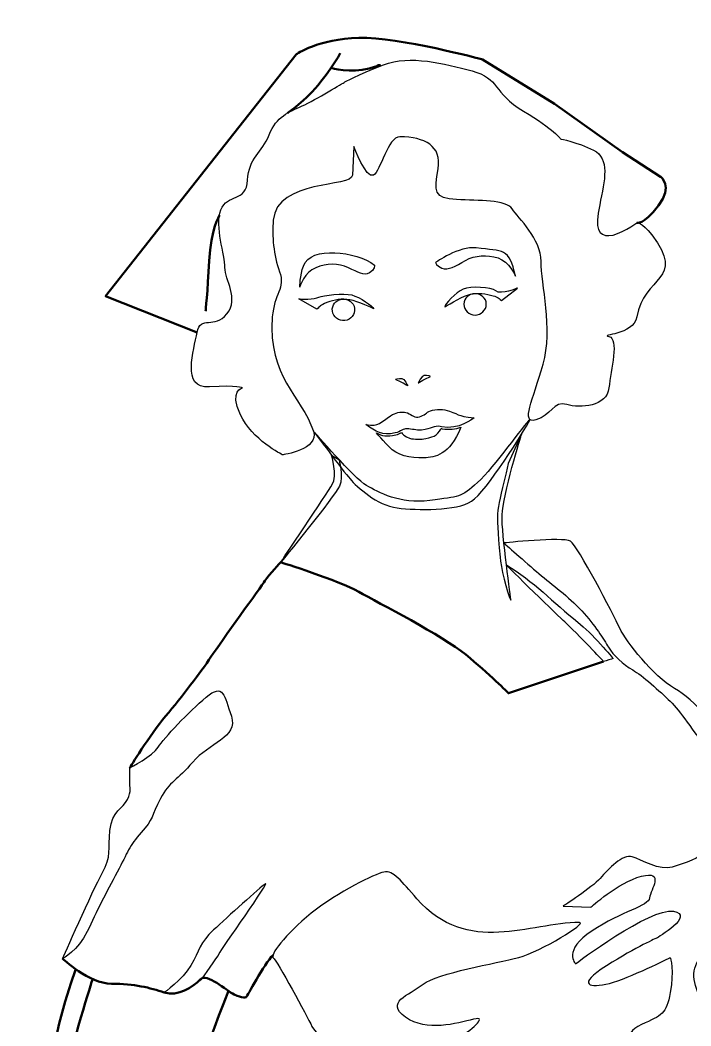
# Model space of a CAD drawing. Header units: millimetres. Extents: x -790 to 1043, y -481 to 328.
# Drawn here: x -190.1 to -150.7, y 33.4 to 92.4 of the extents above; entities that cross this region are included whole.
import ezdxf

# ---------------------------------------------------------------- set-up
doc = ezdxf.new("R2010")
doc.units = ezdxf.units.MM
doc.header["$MEASUREMENT"] = 0
doc.layers.add('Layer 1', color=7, linetype='Continuous')

msp = doc.modelspace()

# ---------------------------------------------------------------- linework, layer by layer
at = {"layer": 'Layer 1', "color": 250, "lineweight": 9}
msp.add_open_spline([(-286.3239, 184.9801), (-286.3239, 184.9801), (-286.3239, -161.0197), (-286.3239, -161.0197), (-286.3239, -161.0197), (-286.3239, -161.0197), (-44.3239, -161.0197), (-44.3239, -161.0197), (-44.3239, -161.0197), (-44.3239, -161.0197), (-44.3239, 184.9801), (-44.3239, 184.9801), (-44.3239, 184.9801), (-44.3239, 184.9801), (-286.3239, 184.9801), (-286.3239, 184.9801)], degree=3, knots=[0, 0, 0, 0, 0.2, 0.2, 0.2, 0.2, 0.4, 0.4, 0.4, 0.4, 0.6, 0.6, 0.6, 0.6, 1, 1, 1, 1], dxfattribs=at)
at = {"layer": 'Layer 1', "color": 240, "lineweight": 20}
msp.add_open_spline([(-137.7576, 127.9419), (-137.7576, 127.9419), (-142.0134, 112.209), (-142.0134, 112.209), (-142.0134, 112.209), (-144.2658, 112.7024), (-146.5743, 113.0602), (-148.9308, 113.2726), (-148.9308, 113.2726), (-179.2594, 116.0069), (-206.0622, 93.6373), (-208.7964, 63.3087), (-208.7964, 63.3087), (-211.1098, 37.6492), (-195.4537, 14.5133), (-172.2112, 6.3422)], degree=3, knots=[0, 0, 0, 0, 0.2, 0.2, 0.2, 0.2, 0.4, 0.4, 0.4, 0.4, 0.6, 0.6, 0.6, 0.6, 1, 1, 1, 1], dxfattribs=at)
at = {"layer": 'Layer 1', "color": 240, "lineweight": 50}
for points, knots in [([(-179.7089, 74.0858), (-179.7089, 74.0858), (-185.0806, 76.2088), (-185.0806, 76.2088), (-185.0806, 76.2088), (-185.0806, 76.2088), (-173.907, 90.4022), (-173.907, 90.4022), (-173.907, 90.4022), (-173.907, 90.4022), (-172.5782, 91.3082), (-170.2227, 91.3686), (-170.2227, 91.3686), (-167.8672, 91.429), (-162.975, 90.1002), (-162.975, 90.1002), (-162.975, 90.1002), (-162.975, 90.1002), (-158.7471, 87.5032), (-158.7471, 87.5032), (-158.7471, 87.5032), (-158.7471, 87.5032), (-154.7609, 84.6645), (-154.7609, 84.6645), (-154.7609, 84.6645), (-154.7609, 84.6645), (-152.5262, 83.215), (-152.5262, 83.215), (-152.5262, 83.215), (-152.5262, 83.215), (-151.7372, 82.6933), (-152.647, 81.5238), (-152.647, 81.5238), (-153.5568, 80.3543), (-153.9191, 80.5181), (-153.9191, 80.5181)], [0, 0, 0, 0, 0.1, 0.1, 0.1, 0.1, 0.2, 0.2, 0.2, 0.2, 0.3, 0.3, 0.3, 0.3, 0.4, 0.4, 0.4, 0.4, 0.5, 0.5, 0.5, 0.5, 0.6, 0.6, 0.6, 0.6, 0.7, 0.7, 0.7, 0.7, 0.8, 0.8, 0.8, 0.8, 1, 1, 1, 1]), ([(-174.4084, 86.9569), (-174.4084, 86.9569), (-173.3405, 87.6692), (-172.4496, 88.8017), (-172.4496, 88.8017), (-171.5587, 89.9342), (-171.3171, 90.4626), (-171.3171, 90.4626)], [0, 0, 0, 0, 0.3333333, 0.3333333, 0.3333333, 0.3333333, 1, 1, 1, 1]), ([(-171.8479, 89.6085), (-171.8479, 89.6085), (-170.6967, 89.2774), (-169.6259, 89.5718), (-169.6259, 89.5718), (-168.5552, 89.8661), (-169.1277, 89.753), (-169.1277, 89.753)], [0, 0, 0, 0, 0.3333333, 0.3333333, 0.3333333, 0.3333333, 1, 1, 1, 1]), ([(-178.4023, 80.9556), (-178.4023, 80.9556), (-178.9121, 80.1347), (-179.0027, 78.2925), (-179.0027, 78.2925), (-179.0934, 76.4503), (-179.2142, 75.333), (-179.2142, 75.333)], [0, 0, 0, 0, 0.3333333, 0.3333333, 0.3333333, 0.3333333, 1, 1, 1, 1]), ([(-183.6481, 48.5446), (-183.6481, 48.5446), (-182.5232, 50.4247), (-181.5568, 51.5723), (-181.5568, 51.5723), (-180.5904, 52.7198), (-179.5033, 54.1392), (-178.8993, 55.0452), (-178.8993, 55.0452), (-178.2953, 55.9511), (-175.97, 59.1522), (-175.7284, 59.5146), (-175.7284, 59.5146), (-175.4868, 59.877), (-174.8053, 60.5958), (-174.8053, 60.5958)], [0, 0, 0, 0, 0.2, 0.2, 0.2, 0.2, 0.4, 0.4, 0.4, 0.4, 0.6, 0.6, 0.6, 0.6, 1, 1, 1, 1]), ([(-174.8053, 60.5958), (-174.8053, 60.5958), (-171.4095, 59.5296), (-170.2317, 58.8652), (-170.2317, 58.8652), (-169.054, 58.2009), (-165.3093, 56.2984), (-163.9503, 55.181), (-163.9503, 55.181), (-162.5914, 54.0636), (-161.4438, 52.916), (-161.4438, 52.916), (-161.4438, 52.916), (-161.4438, 52.916), (-155.8708, 54.7826), (-155.8708, 54.7826)], [0, 0, 0, 0, 0.2, 0.2, 0.2, 0.2, 0.4, 0.4, 0.4, 0.4, 0.6, 0.6, 0.6, 0.6, 1, 1, 1, 1]), ([(-187.6042, 37.3409), (-187.6042, 37.3409), (-186.0564, 35.869), (-184.7276, 35.869), (-184.7276, 35.869), (-183.3988, 35.869), (-182.4627, 35.6274), (-181.6473, 35.3556), (-181.6473, 35.3556), (-180.832, 35.0838), (-179.9562, 35.6878), (-179.5334, 36.1106), (-179.5334, 36.1106), (-179.1106, 36.5334), (-178.0235, 35.4764), (-177.5403, 35.2348), (-177.5403, 35.2348), (-177.0571, 34.9932), (-176.8155, 35.0838), (-176.8155, 35.0838), (-176.8155, 35.0838), (-176.8155, 35.0838), (-175.7712, 37.0354), (-175.2579, 37.5488)], [0, 0, 0, 0, 0.1428571, 0.1428571, 0.1428571, 0.1428571, 0.2857143, 0.2857143, 0.2857143, 0.2857143, 0.4285714, 0.4285714, 0.4285714, 0.4285714, 0.5714286, 0.5714286, 0.5714286, 0.5714286, 0.7142857, 0.7142857, 0.7142857, 0.7142857, 1, 1, 1, 1]), ([(-186.8245, 36.7147), (-186.8245, 36.7147), (-188.0414, 33.415), (-188.1622, 31.4218), (-188.1622, 31.4218), (-188.283, 29.4286), (-189.5514, 25.7444), (-189.3702, 23.2681), (-189.3702, 23.2681), (-189.1889, 20.7918), (-189.7326, 19.5839), (-188.8266, 19.2819), (-188.8266, 19.2819), (-187.9207, 18.9798), (-185.9879, 18.7382), (-185.9879, 18.7382), (-185.9879, 18.7382), (-185.9879, 18.7382), (-183.9344, 18.1947), (-182.9076, 17.9531), (-182.9076, 17.9531), (-181.8809, 17.7115), (-175.9015, 17.47), (-172.338, 17.8323), (-172.338, 17.8323), (-168.7746, 18.1946), (-162.9764, 18.3154), (-162.9764, 18.3154), (-162.9764, 18.3154), (-162.9764, 18.3154), (-161.3154, 16.2317), (-159.8055, 14.9936), (-159.8055, 14.9936), (-158.2956, 13.7554), (-158.1144, 13.5139), (-158.1144, 13.5139), (-158.1144, 13.5139), (-158.1144, 13.5139), (-157.0272, 12.1548), (-156.9366, 11.7623), (-156.9366, 11.7623), (-156.846, 11.3697), (-156.3476, 10.6295), (-156.242, 10.2069), (-156.242, 10.2069), (-156.1462, 9.823), (-155.6735, 6.4697), (-154.8528, 7.051), (-154.8528, 7.051), (-154.6476, 7.1964), (-155.0915, 11.1017), (-154.7458, 11.5384), (-154.7458, 11.5384), (-154.6315, 11.2378), (-154.4656, 10.5338), (-154.4298, 10.3125), (-154.4298, 10.3125), (-154.4298, 10.3125), (-153.9467, 7.3228), (-153.9467, 7.3228), (-153.9467, 7.3228), (-153.7526, 6.1217), (-152.9775, 6.4078), (-152.8365, 7.6772), (-152.8365, 7.6772), (-152.699, 8.9145), (-152.6864, 11.6174), (-152.8035, 12.0477), (-152.8035, 12.0477), (-152.8708, 12.2953), (-152.0137, 8.8912), (-151.8932, 7.8664), (-151.8932, 7.8664), (-151.8328, 7.3531), (-151.2501, 6.698), (-151.0689, 6.9094), (-151.0689, 6.9094), (-150.8877, 7.1208), (-150.7758, 7.5946), (-150.7154, 8.5911), (-150.7154, 8.5911), (-150.655, 9.5877), (-150.5947, 11.3392), (-150.8966, 11.8526), (-150.8966, 11.8526), (-151.1986, 12.366), (-151.848, 14.2534), (-151.9385, 14.4648), (-151.9385, 14.4648), (-152.0291, 14.6762), (-151.863, 15.2954), (-151.863, 15.2954), (-151.863, 15.2954), (-151.863, 15.2954), (-149.5377, 12.4566), (-149.1149, 12.0338), (-149.1149, 12.0338), (-148.6921, 11.6111), (-148.6015, 10.6748), (-148.1787, 10.5239), (-148.1787, 10.5239), (-147.7559, 10.3729), (-147.0763, 10.1182), (-147.0763, 10.1182)], [0, 0, 0, 0, 0.037037, 0.037037, 0.037037, 0.037037, 0.0740741, 0.0740741, 0.0740741, 0.0740741, 0.1111111, 0.1111111, 0.1111111, 0.1111111, 0.1481481, 0.1481481, 0.1481481, 0.1481481, 0.1851852, 0.1851852, 0.1851852, 0.1851852, 0.2222222, 0.2222222, 0.2222222, 0.2222222, 0.2592593, 0.2592593, 0.2592593, 0.2592593, 0.2962963, 0.2962963, 0.2962963, 0.2962963, 0.3333333, 0.3333333, 0.3333333, 0.3333333, 0.3703704, 0.3703704, 0.3703704, 0.3703704, 0.4074074, 0.4074074, 0.4074074, 0.4074074, 0.4444444, 0.4444444, 0.4444444, 0.4444444, 0.4814815, 0.4814815, 0.4814815, 0.4814815, 0.5185185, 0.5185185, 0.5185185, 0.5185185, 0.5555556, 0.5555556, 0.5555556, 0.5555556, 0.5925926, 0.5925926, 0.5925926, 0.5925926, 0.6296296, 0.6296296, 0.6296296, 0.6296296, 0.6666667, 0.6666667, 0.6666667, 0.6666667, 0.7037037, 0.7037037, 0.7037037, 0.7037037, 0.7407407, 0.7407407, 0.7407407, 0.7407407, 0.7777778, 0.7777778, 0.7777778, 0.7777778, 0.8148148, 0.8148148, 0.8148148, 0.8148148, 0.8518519, 0.8518519, 0.8518519, 0.8518519, 0.8888889, 0.8888889, 0.8888889, 0.8888889, 0.9259259, 0.9259259, 0.9259259, 0.9259259, 1, 1, 1, 1]), ([(-162.9764, 18.3154), (-162.9764, 18.3154), (-171.1047, 18.9784), (-175.4533, 18.7368), (-175.4533, 18.7368), (-179.8019, 18.4952), (-184.2714, 19.7636), (-185.7209, 19.824), (-185.7209, 19.824), (-187.1705, 19.8844), (-187.9557, 20.126), (-187.8348, 20.9715), (-187.8348, 20.9715), (-187.714, 21.8171), (-188.0765, 24.7765), (-188.0765, 25.6825), (-188.0765, 25.6825), (-188.0765, 26.5885), (-187.5328, 29.6084), (-187.3516, 30.7559), (-187.3516, 30.7559), (-187.1705, 31.9035), (-185.8423, 36.1441), (-185.8423, 36.1441)], [0, 0, 0, 0, 0.1428571, 0.1428571, 0.1428571, 0.1428571, 0.2857143, 0.2857143, 0.2857143, 0.2857143, 0.4285714, 0.4285714, 0.4285714, 0.4285714, 0.5714286, 0.5714286, 0.5714286, 0.5714286, 0.7142857, 0.7142857, 0.7142857, 0.7142857, 1, 1, 1, 1]), ([(-167.9672, 23.6082), (-167.9672, 23.6082), (-172.826, 23.8706), (-172.826, 23.8706), (-172.826, 23.8706), (-172.826, 23.8706), (-180.3756, 26.2865), (-180.9192, 26.2261), (-180.9192, 26.2261), (-181.4628, 26.1657), (-177.8768, 35.4481), (-177.8768, 35.4481)], [0, 0, 0, 0, 0.25, 0.25, 0.25, 0.25, 0.5, 0.5, 0.5, 0.5, 1, 1, 1, 1])]:
    msp.add_open_spline(points, degree=3, knots=knots, dxfattribs=at)
at = {"layer": 'Layer 1', "color": 240}
for points, knots in [([(-170.5135, 84.9876), (-170.5135, 84.9876), (-169.7967, 83.0812), (-169.3697, 83.3056), (-169.3697, 83.3056), (-168.9352, 83.5339), (-168.5418, 85.5614), (-167.8106, 85.5614), (-167.8106, 85.5614), (-166.361, 85.5614), (-165.3343, 85.0178), (-165.5759, 83.6891), (-165.5759, 83.6891), (-165.8175, 82.3603), (-165.8175, 81.9375), (-164.4887, 81.8771), (-164.4887, 81.8771), (-163.16, 81.8167), (-161.5897, 81.8772), (-161.2273, 81.3335), (-161.2273, 81.3335), (-160.8649, 80.7899), (-159.5361, 79.5819), (-159.5361, 78.2532), (-159.5361, 78.2532), (-159.5361, 76.9245), (-158.8113, 74.3274), (-159.4153, 72.2135), (-159.4153, 72.2135), (-160.0193, 70.0996), (-160.7441, 68.7104), (-159.8381, 68.952), (-159.8381, 68.952), (-158.9321, 69.1936), (-158.8114, 70.0996), (-158.0262, 69.858), (-158.0262, 69.858), (-157.241, 69.6163), (-155.6707, 69.7371), (-155.5499, 70.8243), (-155.5499, 70.8243), (-155.4291, 71.9115), (-154.9459, 73.7234), (-155.5499, 73.8442), (-155.5499, 73.8442), (-156.1538, 73.965), (-154.1002, 73.9046), (-153.9191, 74.9917), (-153.9191, 74.9917), (-153.5173, 77.4038), (-150.9925, 77.1269), (-153.0434, 79.8085), (-153.0434, 79.8085), (-153.6322, 80.5785), (-153.9191, 80.5181), (-153.9191, 80.5181), (-153.9191, 80.5181), (-153.9191, 80.5181), (-154.9459, 79.7632), (-155.5498, 79.7632), (-155.5498, 79.7632), (-156.1538, 79.7632), (-156.3953, 80.1256), (-156.0934, 81.5751), (-156.0934, 81.5751), (-155.7914, 83.0246), (-155.4894, 84.2931), (-156.4558, 84.7762), (-156.4558, 84.7762), (-157.4221, 85.2594), (-158.3885, 85.4406), (-158.3885, 85.4406), (-158.3885, 85.4406), (-158.3885, 85.4406), (-158.7508, 85.9842), (-160.5628, 87.0713), (-160.5628, 87.0713), (-162.3748, 88.1585), (-161.952, 89.004), (-163.5827, 89.4268), (-163.5827, 89.4268), (-165.2134, 89.8496), (-167.2065, 90.3931), (-168.7769, 89.7892), (-168.7769, 89.7892), (-170.3473, 89.1852), (-171.072, 88.7624), (-171.072, 88.7624), (-171.072, 88.7624), (-171.072, 88.7624), (-172.7632, 87.7356), (-173.5483, 87.3733), (-173.5483, 87.3733), (-174.3335, 87.0109), (-175.0582, 86.7693), (-175.481, 85.6822), (-175.481, 85.6822), (-175.9039, 84.595), (-176.689, 84.3534), (-176.7494, 83.0246), (-176.7494, 83.0246), (-176.8098, 81.6959), (-177.9573, 82.2395), (-178.3197, 81.2731), (-178.3197, 81.2731), (-178.6821, 80.3068), (-178.0782, 78.6157), (-178.0782, 77.8909), (-178.0782, 77.8909), (-178.0782, 77.166), (-177.2326, 76.0789), (-177.9574, 75.1729), (-177.9574, 75.1729), (-178.6821, 74.267), (-179.5277, 75.1125), (-179.7089, 74.0858), (-179.7089, 74.0858), (-179.8901, 73.059), (-180.6753, 70.7639), (-178.9841, 70.8847), (-178.9841, 70.8847), (-177.293, 71.0055), (-177.0514, 70.8243), (-177.0514, 70.8243), (-177.0514, 70.8243), (-177.0514, 70.8243), (-177.8366, 70.7036), (-177.1722, 69.254), (-177.1722, 69.254), (-176.5078, 67.8044), (-174.6959, 66.8985), (-174.6959, 66.8985), (-174.6959, 66.8985), (-174.6959, 66.8985), (-172.5202, 67.2194), (-172.8839, 68.2876), (-172.8839, 68.2876), (-173.6034, 70.4004), (-175.5565, 71.4489), (-175.2998, 74.9918), (-175.2998, 74.9918), (-175.2029, 76.3293), (-174.5148, 76.6829), (-174.8771, 77.6493), (-174.8771, 77.6493), (-175.2394, 78.6156), (-175.3122, 79.758), (-175.2394, 80.6691), (-175.2394, 80.6691), (-175.046, 83.0912), (-170.6224, 82.564), (-170.5888, 83.3116), (-170.5888, 83.3116), (-170.5888, 83.3116), (-170.5135, 84.9876), (-170.5135, 84.9876)], [0, 0, 0, 0, 0.025, 0.025, 0.025, 0.025, 0.05, 0.05, 0.05, 0.05, 0.075, 0.075, 0.075, 0.075, 0.1, 0.1, 0.1, 0.1, 0.125, 0.125, 0.125, 0.125, 0.15, 0.15, 0.15, 0.15, 0.175, 0.175, 0.175, 0.175, 0.2, 0.2, 0.2, 0.2, 0.225, 0.225, 0.225, 0.225, 0.25, 0.25, 0.25, 0.25, 0.275, 0.275, 0.275, 0.275, 0.3, 0.3, 0.3, 0.3, 0.325, 0.325, 0.325, 0.325, 0.35, 0.35, 0.35, 0.35, 0.375, 0.375, 0.375, 0.375, 0.4, 0.4, 0.4, 0.4, 0.425, 0.425, 0.425, 0.425, 0.45, 0.45, 0.45, 0.45, 0.475, 0.475, 0.475, 0.475, 0.5, 0.5, 0.5, 0.5, 0.525, 0.525, 0.525, 0.525, 0.55, 0.55, 0.55, 0.55, 0.575, 0.575, 0.575, 0.575, 0.6, 0.6, 0.6, 0.6, 0.625, 0.625, 0.625, 0.625, 0.65, 0.65, 0.65, 0.65, 0.675, 0.675, 0.675, 0.675, 0.7, 0.7, 0.7, 0.7, 0.725, 0.725, 0.725, 0.725, 0.75, 0.75, 0.75, 0.75, 0.775, 0.775, 0.775, 0.775, 0.8, 0.8, 0.8, 0.8, 0.825, 0.825, 0.825, 0.825, 0.85, 0.85, 0.85, 0.85, 0.875, 0.875, 0.875, 0.875, 0.9, 0.9, 0.9, 0.9, 0.925, 0.925, 0.925, 0.925, 0.95, 0.95, 0.95, 0.95, 1, 1, 1, 1]), ([(-169.3012, 78.0398), (-170.3707, 78.8366), (-173.0604, 79.1829), (-173.4766, 77.9799), (-173.4766, 77.9799), (-173.6654, 77.4338), (-173.6929, 76.7415), (-173.6929, 76.7415), (-173.6929, 76.7415), (-173.6929, 76.7415), (-173.3914, 77.6432), (-172.7512, 77.883), (-172.7512, 77.883), (-172.111, 78.1228), (-171.4372, 78.1686), (-170.8359, 77.8846), (-170.8359, 77.8846), (-170.2346, 77.6006), (-169.9483, 77.3926), (-169.6046, 77.573), (-169.6046, 77.573), (-169.2609, 77.7534), (-169.3012, 78.0398), (-169.3012, 78.0398)], [0, 0, 0, 0, 0.1428571, 0.1428571, 0.1428571, 0.1428571, 0.2857143, 0.2857143, 0.2857143, 0.2857143, 0.4285714, 0.4285714, 0.4285714, 0.4285714, 0.5714286, 0.5714286, 0.5714286, 0.5714286, 0.7142857, 0.7142857, 0.7142857, 0.7142857, 1, 1, 1, 1]), ([(-165.7207, 78.1842), (-165.7207, 78.1842), (-164.3389, 79.1704), (-163.3343, 79.0421), (-163.3343, 79.0421), (-161.7381, 78.8384), (-161.4126, 79.0599), (-161.0317, 77.3861), (-161.0317, 77.3861), (-161.0317, 77.3861), (-161.4008, 78.2623), (-162.0574, 78.4529), (-162.0574, 78.4529), (-162.7139, 78.6434), (-163.3892, 78.6379), (-163.9673, 78.3091), (-163.9673, 78.3091), (-164.5453, 77.9803), (-164.9915, 77.7052), (-165.348, 77.859), (-165.348, 77.859), (-165.7044, 78.0128), (-165.7207, 78.1842), (-165.7207, 78.1842)], [0, 0, 0, 0, 0.1428571, 0.1428571, 0.1428571, 0.1428571, 0.2857143, 0.2857143, 0.2857143, 0.2857143, 0.4285714, 0.4285714, 0.4285714, 0.4285714, 0.5714286, 0.5714286, 0.5714286, 0.5714286, 0.7142857, 0.7142857, 0.7142857, 0.7142857, 1, 1, 1, 1]), ([(-165.1756, 75.588), (-165.1907, 75.7126), (-164.5415, 76.445), (-164.096, 76.6224), (-164.096, 76.6224), (-163.6505, 76.7997), (-162.4691, 76.762), (-162.1783, 76.5166), (-162.1783, 76.5166), (-161.8876, 76.2713), (-160.9063, 76.6903), (-160.9063, 76.6903), (-160.9063, 76.6903), (-160.9063, 76.6903), (-161.8575, 75.9579), (-161.8575, 75.9579), (-161.8575, 75.9579), (-162.0818, 76.1331), (-162.0502, 76.1633), (-162.4954, 76.275), (-162.4954, 76.275), (-162.9406, 76.3868), (-163.3977, 76.4185), (-163.8431, 76.2788), (-163.8431, 76.2788), (-164.2885, 76.1391), (-165.1756, 75.588), (-165.1756, 75.588)], [0, 0, 0, 0, 0.125, 0.125, 0.125, 0.125, 0.25, 0.25, 0.25, 0.25, 0.375, 0.375, 0.375, 0.375, 0.5, 0.5, 0.5, 0.5, 0.625, 0.625, 0.625, 0.625, 0.75, 0.75, 0.75, 0.75, 1, 1, 1, 1]), ([(-169.3477, 75.477), (-169.3799, 75.6166), (-170.1717, 76.1602), (-170.6355, 76.2823), (-170.6355, 76.2823), (-171.0992, 76.4045), (-172.3219, 76.2711), (-172.5714, 76.1547), (-172.5714, 76.1547), (-172.8208, 76.0382), (-173.6329, 76.0051), (-173.7335, 76.0648), (-173.7335, 76.0648), (-173.7335, 76.0648), (-172.6789, 75.4407), (-172.6789, 75.4407), (-172.6789, 75.4407), (-172.4775, 75.6419), (-172.5198, 75.6694), (-172.0914, 75.8343), (-172.0914, 75.8343), (-171.6631, 75.9992), (-171.2132, 76.086), (-170.7541, 76.0013), (-170.7541, 76.0013), (-170.2951, 75.9166), (-169.3477, 75.477), (-169.3477, 75.477)], [0, 0, 0, 0, 0.125, 0.125, 0.125, 0.125, 0.25, 0.25, 0.25, 0.25, 0.375, 0.375, 0.375, 0.375, 0.5, 0.5, 0.5, 0.5, 0.625, 0.625, 0.625, 0.625, 0.75, 0.75, 0.75, 0.75, 1, 1, 1, 1]), ([(-163.4094, 76.3585), (-163.0465, 76.3585), (-162.7493, 76.0954), (-162.7493, 75.7429), (-162.7493, 75.7429), (-162.7493, 75.3904), (-163.0434, 75.1047), (-163.4063, 75.1047), (-163.4063, 75.1047), (-163.7692, 75.1047), (-164.0633, 75.3904), (-164.0633, 75.7429), (-164.0633, 75.7429), (-164.0633, 76.0954), (-163.7723, 76.3585), (-163.4094, 76.3585)], [0, 0, 0, 0, 0.2, 0.2, 0.2, 0.2, 0.4, 0.4, 0.4, 0.4, 0.6, 0.6, 0.6, 0.6, 1, 1, 1, 1]), ([(-171.2193, 76.0319), (-171.5796, 75.9879), (-171.8177, 75.6868), (-171.775, 75.3369), (-171.775, 75.3369), (-171.7324, 74.987), (-171.4057, 74.739), (-171.0455, 74.783), (-171.0455, 74.783), (-170.6853, 74.8269), (-170.4279, 75.1462), (-170.4706, 75.496), (-170.4706, 75.496), (-170.5134, 75.8459), (-170.8591, 76.0758), (-171.2193, 76.0319)], [0, 0, 0, 0, 0.2, 0.2, 0.2, 0.2, 0.4, 0.4, 0.4, 0.4, 0.6, 0.6, 0.6, 0.6, 1, 1, 1, 1]), ([(-166.7354, 71.1222), (-166.7354, 71.1222), (-166.5391, 71.545), (-166.3957, 71.5601), (-166.3957, 71.5601), (-166.2523, 71.5751), (-165.8748, 71.5223), (-166.056, 71.4695), (-166.056, 71.4695), (-166.2372, 71.4166), (-166.7354, 71.1222), (-166.7354, 71.1222)], [0, 0, 0, 0, 0.25, 0.25, 0.25, 0.25, 0.5, 0.5, 0.5, 0.5, 1, 1, 1, 1]), ([(-167.3568, 70.9509), (-167.3568, 70.9509), (-167.5532, 71.3737), (-167.6966, 71.3888), (-167.6966, 71.3888), (-167.84, 71.4039), (-168.2175, 71.3511), (-168.0363, 71.2982), (-168.0363, 71.2982), (-167.8551, 71.2453), (-167.3568, 70.9509), (-167.3568, 70.9509)], [0, 0, 0, 0, 0.25, 0.25, 0.25, 0.25, 0.5, 0.5, 0.5, 0.5, 1, 1, 1, 1]), ([(-166.5503, 68.355), (-165.91, 68.4003), (-165.8873, 68.6569), (-165.3649, 68.5513), (-165.3649, 68.5513), (-164.3603, 68.3481), (-163.5418, 69.0159), (-163.4548, 69.0723), (-163.4548, 69.0723), (-164.5193, 69.1601), (-164.3278, 69.3263), (-165.1837, 69.5403), (-165.1837, 69.5403), (-165.5159, 69.6234), (-166.052, 69.5101), (-166.1879, 69.3969), (-166.1879, 69.3969), (-166.3237, 69.2837), (-166.6197, 69.1021), (-166.8462, 69.1172), (-166.8462, 69.1172), (-167.0726, 69.1324), (-167.3052, 69.3969), (-167.5468, 69.412), (-167.5468, 69.412), (-167.7884, 69.4271), (-168.0452, 69.3894), (-168.3622, 69.1931), (-168.3622, 69.1931), (-168.9517, 68.828), (-169.0173, 68.5258), (-169.8042, 68.6872), (-169.8042, 68.6872), (-169.2012, 68.2583), (-168.8835, 68.0078), (-168.0867, 68.1889), (-168.0867, 68.1889), (-167.7545, 68.2644), (-167.6147, 68.4417), (-167.4034, 68.4343), (-167.4034, 68.4343), (-167.0941, 68.4234), (-166.8783, 68.3319), (-166.5503, 68.355)], [0, 0, 0, 0, 0.0833333, 0.0833333, 0.0833333, 0.0833333, 0.1666667, 0.1666667, 0.1666667, 0.1666667, 0.25, 0.25, 0.25, 0.25, 0.3333333, 0.3333333, 0.3333333, 0.3333333, 0.4166667, 0.4166667, 0.4166667, 0.4166667, 0.5, 0.5, 0.5, 0.5, 0.5833333, 0.5833333, 0.5833333, 0.5833333, 0.6666667, 0.6666667, 0.6666667, 0.6666667, 0.75, 0.75, 0.75, 0.75, 0.8333333, 0.8333333, 0.8333333, 0.8333333, 1, 1, 1, 1]), ([(-172.8839, 68.2876), (-172.8839, 68.2876), (-170.4681, 65.4942), (-169.7735, 65.1016), (-169.7735, 65.1016), (-169.079, 64.709), (-167.8107, 63.9842), (-166.0591, 64.2258), (-166.0591, 64.2258), (-164.3075, 64.4674), (-164.2549, 64.3687), (-163.2584, 65.2746), (-163.2584, 65.2746), (-162.2619, 66.1805), (-160.5834, 68.6709), (-160.173, 68.9699), (-160.173, 68.9699), (-160.5479, 68.2724), (-162.7372, 64.7542), (-163.6129, 64.1804), (-163.6129, 64.1804), (-164.4887, 63.6067), (-166.7989, 63.6369), (-167.9767, 63.788), (-167.9767, 63.788), (-169.1544, 63.939), (-170.3171, 65.011), (-170.7399, 65.4942), (-170.7399, 65.4942), (-171.1627, 65.9773), (-172.8839, 68.2876), (-172.8839, 68.2876)], [0, 0, 0, 0, 0.1111111, 0.1111111, 0.1111111, 0.1111111, 0.2222222, 0.2222222, 0.2222222, 0.2222222, 0.3333333, 0.3333333, 0.3333333, 0.3333333, 0.4444444, 0.4444444, 0.4444444, 0.4444444, 0.5555556, 0.5555556, 0.5555556, 0.5555556, 0.6666667, 0.6666667, 0.6666667, 0.6666667, 0.7777778, 0.7777778, 0.7777778, 0.7777778, 1, 1, 1, 1]), ([(-169.1918, 68.1852), (-169.1918, 68.1852), (-169.0096, 67.9697), (-168.451, 67.3658), (-168.451, 67.3658), (-168.008, 66.887), (-167.2228, 66.6784), (-166.3936, 66.7279), (-166.3936, 66.7279), (-165.7707, 66.7651), (-164.8913, 66.855), (-164.2302, 68.5251), (-164.2302, 68.5251), (-164.5426, 68.4169), (-164.9247, 68.353), (-165.3383, 68.4366), (-165.3383, 68.4366), (-165.3568, 68.4404), (-165.3746, 68.4436), (-165.3919, 68.4465), (-165.3919, 68.4465), (-165.3919, 68.4465), (-165.5594, 68.1661), (-165.6877, 68.068), (-165.6877, 68.068), (-165.8161, 67.9698), (-166.0426, 67.9245), (-166.2993, 67.8641), (-166.2993, 67.8641), (-166.5559, 67.8037), (-166.9637, 67.8037), (-167.243, 67.8717), (-167.243, 67.8717), (-167.5224, 67.9397), (-167.7193, 68.2042), (-167.7193, 68.2042), (-167.7193, 68.2042), (-167.8115, 68.1572), (-167.9182, 68.1064), (-168.06, 68.0742), (-168.06, 68.0742), (-168.5647, 67.9595), (-168.8772, 68.0179), (-169.1918, 68.1852)], [0, 0, 0, 0, 0.0833333, 0.0833333, 0.0833333, 0.0833333, 0.1666667, 0.1666667, 0.1666667, 0.1666667, 0.25, 0.25, 0.25, 0.25, 0.3333333, 0.3333333, 0.3333333, 0.3333333, 0.4166667, 0.4166667, 0.4166667, 0.4166667, 0.5, 0.5, 0.5, 0.5, 0.5833333, 0.5833333, 0.5833333, 0.5833333, 0.6666667, 0.6666667, 0.6666667, 0.6666667, 0.75, 0.75, 0.75, 0.75, 0.8333333, 0.8333333, 0.8333333, 0.8333333, 1, 1, 1, 1]), ([(-161.2967, 58.3743), (-161.5517, 58.8228), (-161.8986, 60.3868), (-161.9406, 60.8978), (-161.9406, 60.8978), (-162.1985, 64.0356), (-162.1612, 63.2572), (-161.4574, 66.394), (-161.4574, 66.394), (-161.4574, 66.394), (-160.6791, 68.1151), (-160.6791, 68.1151), (-160.6791, 68.1151), (-160.6778, 68.1104), (-161.7896, 64.4915), (-161.8198, 63.3741), (-161.8198, 63.3741), (-161.85, 62.2568), (-161.2967, 58.3743), (-161.2967, 58.3743)], [0, 0, 0, 0, 0.1666667, 0.1666667, 0.1666667, 0.1666667, 0.3333333, 0.3333333, 0.3333333, 0.3333333, 0.5, 0.5, 0.5, 0.5, 0.6666667, 0.6666667, 0.6666667, 0.6666667, 1, 1, 1, 1]), ([(-171.8252, 66.8805), (-171.8252, 66.8805), (-171.4532, 65.6994), (-171.7854, 65.1558), (-171.7854, 65.1558), (-172.1176, 64.6123), (-174.8053, 60.5958), (-174.8053, 60.5958), (-174.8053, 60.5958), (-174.8053, 60.5958), (-171.6345, 64.4612), (-171.3627, 65.0652), (-171.3627, 65.0652), (-171.0908, 65.6692), (-171.392, 66.6297), (-171.392, 66.6297), (-171.392, 66.6297), (-171.392, 66.6297), (-171.8252, 66.8805), (-171.8252, 66.8805)], [0, 0, 0, 0, 0.1666667, 0.1666667, 0.1666667, 0.1666667, 0.3333333, 0.3333333, 0.3333333, 0.3333333, 0.5, 0.5, 0.5, 0.5, 0.6666667, 0.6666667, 0.6666667, 0.6666667, 1, 1, 1, 1]), ([(-161.7131, 61.7318), (-161.7131, 61.7318), (-158.2653, 62.1039), (-157.8123, 61.8321), (-157.8123, 61.8321), (-157.3594, 61.5603), (-155.3059, 57.5438), (-154.9133, 56.7284), (-154.9133, 56.7284), (-154.5207, 55.9131), (-152.9502, 53.9199), (-151.7121, 53.1952), (-151.7121, 53.1952), (-150.474, 52.4704), (-149.1453, 51.0208), (-148.8131, 49.0881), (-148.8131, 49.0881), (-148.4809, 47.1555), (-149.266, 43.5619), (-149.3264, 42.837), (-149.3264, 42.837), (-149.3868, 42.1122), (-148.6017, 40.7835), (-149.1755, 39.334), (-149.1755, 39.334), (-149.7492, 37.8844), (-150.625, 37.1899), (-150.5646, 36.2839), (-150.5646, 36.2839), (-150.5042, 35.3779), (-149.719, 34.4418), (-150.0512, 32.7808), (-150.0512, 32.7808), (-150.3834, 31.1199), (-150.9874, 28.553), (-150.9874, 27.7678), (-150.9874, 27.7678), (-150.9874, 26.9826), (-150.5041, 25.7443), (-150.4136, 25.5632), (-150.4136, 25.5632), (-150.323, 25.3821), (-146.9105, 21.6676), (-146.5179, 17.8323), (-146.5179, 17.8323), (-146.1254, 13.997), (-144.0417, 4.2731), (-141.7466, -1.1627), (-141.7466, -1.1627), (-139.4515, -6.5985), (-137.2772, -14.8126), (-136.9148, -17.3493), (-136.9148, -17.3493), (-136.5524, -19.8861), (-133.1701, -32.6904), (-132.8077, -35.3479), (-132.8077, -35.3479), (-132.4454, -38.0053), (-130.7542, -46.9442), (-130.7542, -46.9442), (-130.7542, -46.9442), (-130.7542, -46.9442), (-132.4454, -47.5482), (-132.4454, -47.5482), (-132.4454, -47.5482), (-132.4454, -47.5482), (-133.7741, -40.9045), (-134.2573, -37.5222), (-134.2573, -37.5222), (-134.7405, -34.1399), (-139.4514, -18.9196), (-140.4178, -15.8998), (-140.4178, -15.8998), (-141.3842, -12.8799), (-147.8894, 4.4951), (-147.0616, 5.8434), (-147.0616, 5.8434), (-146.2337, 7.1916), (-147.0616, 8.8028), (-147.0616, 9.8296), (-147.0616, 9.8296), (-147.0616, 10.8563), (-147.6958, 12.4871), (-148.3904, 13.7555), (-148.3904, 13.7555), (-149.0849, 15.0238), (-150.2325, 18.5571), (-150.5043, 19.7651), (-150.5043, 19.7651), (-150.7761, 20.973), (-151.4405, 22.8755), (-152.437, 23.3587), (-152.437, 23.3587), (-153.4336, 23.8419), (-151.3801, 23.3587), (-151.3801, 23.3587), (-151.3801, 23.3587), (-151.3801, 23.3587), (-151.5915, 24.3553), (-152.9202, 24.9894), (-152.9202, 24.9894), (-154.2489, 25.6236), (-156.1817, 25.8652), (-156.1817, 25.8652), (-156.1817, 25.8652), (-156.1817, 25.8652), (-155.0643, 26.4087), (-153.5544, 25.9558), (-153.5544, 25.9558), (-152.0444, 25.5029), (-152.3162, 25.9256), (-152.3162, 25.9256), (-152.3162, 25.9256), (-152.3162, 25.9256), (-151.9539, 25.6841), (-152.6182, 26.6806), (-152.6182, 26.6806), (-153.2826, 27.6772), (-153.7356, 28.9757), (-154.8227, 28.9757), (-154.8227, 28.9757), (-155.9099, 28.9757), (-156.9366, 29.2173), (-156.9366, 29.2173), (-156.9366, 29.2173), (-156.9366, 29.2173), (-155.1247, 29.6703), (-154.9435, 29.6703), (-154.9435, 29.6703), (-154.7623, 29.6703), (-154.3999, 30.848), (-154.3999, 31.3614), (-154.3999, 31.3614), (-154.3999, 31.8748), (-154.8529, 32.9318), (-153.6449, 33.4753), (-153.6449, 33.4753), (-152.4369, 34.0188), (-152.1954, 34.0792), (-151.9538, 35.3476), (-151.9538, 35.3476), (-151.7122, 36.616), (-151.9538, 37.4011), (-151.9538, 37.4011), (-151.9538, 37.4011), (-151.9538, 37.4011), (-154.3697, 36.1931), (-155.5172, 35.8912), (-155.5172, 35.8912), (-156.6648, 35.5892), (-157.5103, 35.7704), (-155.6984, 36.918), (-155.6984, 36.918), (-153.8865, 38.0655), (-152.7389, 38.5487), (-152.7389, 38.5487), (-152.7389, 38.5487), (-152.7389, 38.5487), (-150.4438, 39.8775), (-151.7726, 40.119), (-151.7726, 40.119), (-153.1014, 40.3606), (-157.5104, 37.0387), (-157.5104, 37.0387), (-157.5104, 37.0387), (-157.5104, 37.0387), (-158.2955, 37.8239), (-156.544, 38.9715), (-156.544, 38.9715), (-154.7925, 40.119), (-153.222, 40.421), (-153.1617, 40.9042), (-153.1617, 40.9042), (-153.1014, 41.3874), (-152.2557, 42.535), (-153.6449, 42.1726), (-153.6449, 42.1726), (-155.0341, 41.8102), (-156.6044, 40.3606), (-156.6044, 40.3606), (-156.6044, 40.3606), (-156.6044, 40.3606), (-158.2351, 40.421), (-158.2351, 40.421), (-158.2351, 40.421), (-158.2351, 40.421), (-156.544, 41.5082), (-156.0608, 42.0518), (-156.0608, 42.0518), (-155.5776, 42.5953), (-154.7321, 43.5013), (-154.1885, 43.3201), (-154.1885, 43.3201), (-153.6449, 43.1389), (-152.5578, 42.4745), (-151.833, 42.7161), (-151.833, 42.7161), (-151.1082, 42.9577), (-150.1418, 43.1992), (-149.9002, 43.7429), (-149.9002, 43.7429), (-149.6587, 44.2865), (-148.5111, 48.0915), (-149.5983, 49.4202), (-149.5983, 49.4202), (-150.6854, 50.7489), (-151.3499, 51.8663), (-151.9538, 52.4401), (-151.9538, 52.4401), (-152.5577, 53.0138), (-153.6148, 53.9802), (-154.1583, 54.2822), (-154.1583, 54.2822), (-154.7019, 54.5842), (-155.3058, 55.1579), (-155.5776, 55.611), (-155.5776, 55.611), (-155.8494, 56.064), (-156.3628, 56.9095), (-157.148, 57.7551), (-157.148, 57.7551), (-157.9331, 58.6006), (-158.8694, 59.265), (-159.6545, 59.9294), (-159.6545, 59.9294), (-160.4397, 60.5938), (-161.7131, 61.7318), (-161.7131, 61.7318)], [0, 0, 0, 0, 0.0172414, 0.0172414, 0.0172414, 0.0172414, 0.0344828, 0.0344828, 0.0344828, 0.0344828, 0.0517241, 0.0517241, 0.0517241, 0.0517241, 0.0689655, 0.0689655, 0.0689655, 0.0689655, 0.0862069, 0.0862069, 0.0862069, 0.0862069, 0.1034483, 0.1034483, 0.1034483, 0.1034483, 0.1206897, 0.1206897, 0.1206897, 0.1206897, 0.137931, 0.137931, 0.137931, 0.137931, 0.1551724, 0.1551724, 0.1551724, 0.1551724, 0.1724138, 0.1724138, 0.1724138, 0.1724138, 0.1896552, 0.1896552, 0.1896552, 0.1896552, 0.2068966, 0.2068966, 0.2068966, 0.2068966, 0.2241379, 0.2241379, 0.2241379, 0.2241379, 0.2413793, 0.2413793, 0.2413793, 0.2413793, 0.2586207, 0.2586207, 0.2586207, 0.2586207, 0.2758621, 0.2758621, 0.2758621, 0.2758621, 0.2931034, 0.2931034, 0.2931034, 0.2931034, 0.3103448, 0.3103448, 0.3103448, 0.3103448, 0.3275862, 0.3275862, 0.3275862, 0.3275862, 0.3448276, 0.3448276, 0.3448276, 0.3448276, 0.362069, 0.362069, 0.362069, 0.362069, 0.3793103, 0.3793103, 0.3793103, 0.3793103, 0.3965517, 0.3965517, 0.3965517, 0.3965517, 0.4137931, 0.4137931, 0.4137931, 0.4137931, 0.4310345, 0.4310345, 0.4310345, 0.4310345, 0.4482759, 0.4482759, 0.4482759, 0.4482759, 0.4655172, 0.4655172, 0.4655172, 0.4655172, 0.4827586, 0.4827586, 0.4827586, 0.4827586, 0.5, 0.5, 0.5, 0.5, 0.5172414, 0.5172414, 0.5172414, 0.5172414, 0.5344828, 0.5344828, 0.5344828, 0.5344828, 0.5517241, 0.5517241, 0.5517241, 0.5517241, 0.5689655, 0.5689655, 0.5689655, 0.5689655, 0.5862069, 0.5862069, 0.5862069, 0.5862069, 0.6034483, 0.6034483, 0.6034483, 0.6034483, 0.6206897, 0.6206897, 0.6206897, 0.6206897, 0.637931, 0.637931, 0.637931, 0.637931, 0.6551724, 0.6551724, 0.6551724, 0.6551724, 0.6724138, 0.6724138, 0.6724138, 0.6724138, 0.6896552, 0.6896552, 0.6896552, 0.6896552, 0.7068966, 0.7068966, 0.7068966, 0.7068966, 0.7241379, 0.7241379, 0.7241379, 0.7241379, 0.7413793, 0.7413793, 0.7413793, 0.7413793, 0.7586207, 0.7586207, 0.7586207, 0.7586207, 0.7758621, 0.7758621, 0.7758621, 0.7758621, 0.7931034, 0.7931034, 0.7931034, 0.7931034, 0.8103448, 0.8103448, 0.8103448, 0.8103448, 0.8275862, 0.8275862, 0.8275862, 0.8275862, 0.8448276, 0.8448276, 0.8448276, 0.8448276, 0.862069, 0.862069, 0.862069, 0.862069, 0.8793103, 0.8793103, 0.8793103, 0.8793103, 0.8965517, 0.8965517, 0.8965517, 0.8965517, 0.9137931, 0.9137931, 0.9137931, 0.9137931, 0.9310345, 0.9310345, 0.9310345, 0.9310345, 0.9482759, 0.9482759, 0.9482759, 0.9482759, 0.9655172, 0.9655172, 0.9655172, 0.9655172, 1, 1, 1, 1]), ([(-161.5677, 60.4398), (-161.5628, 60.3977), (-158.4186, 57.3568), (-158.1434, 57.0946), (-158.1434, 57.0946), (-156.875, 55.8867), (-155.8708, 54.7826), (-155.8708, 54.7826), (-155.8708, 54.7826), (-155.6528, 54.8247), (-155.422, 54.9254), (-155.2981, 54.9493), (-155.2981, 54.9493), (-155.3036, 54.9581), (-156.5896, 56.464), (-157.3686, 57.0799), (-157.3686, 57.0799), (-158.8107, 58.2202), (-159.9871, 59.5116), (-161.5677, 60.4398)], [0, 0, 0, 0, 0.1666667, 0.1666667, 0.1666667, 0.1666667, 0.3333333, 0.3333333, 0.3333333, 0.3333333, 0.5, 0.5, 0.5, 0.5, 0.6666667, 0.6666667, 0.6666667, 0.6666667, 1, 1, 1, 1]), ([(-183.6481, 48.5446), (-183.7085, 47.2763), (-183.5273, 47.1858), (-183.7991, 46.6724), (-183.7991, 46.6724), (-184.0709, 46.159), (-184.7051, 46.008), (-184.8259, 44.8605), (-184.8259, 44.8605), (-184.9467, 43.7129), (-184.7051, 43.3807), (-185.2789, 42.354), (-185.2789, 42.354), (-185.8526, 41.3272), (-187.6042, 37.3409), (-187.6042, 37.3409), (-187.6042, 37.3409), (-187.6042, 37.3409), (-186.6982, 37.7939), (-186.1546, 38.9415), (-186.1546, 38.9415), (-185.6111, 40.0891), (-185.0373, 41.2366), (-184.4031, 42.4144), (-184.4031, 42.4144), (-183.7689, 43.5921), (-183.7085, 43.9545), (-182.9838, 44.7397), (-182.9838, 44.7397), (-182.259, 45.5248), (-182.41, 45.706), (-181.8664, 46.7328), (-181.8664, 46.7328), (-181.3229, 47.7596), (-180.8699, 47.7898), (-179.9639, 48.8768), (-179.9639, 48.8768), (-179.0579, 49.964), (-177.2762, 50.3264), (-177.699, 51.5645), (-177.699, 51.5645), (-178.1217, 52.8026), (-178.1519, 53.5275), (-179.1787, 52.6819), (-179.1787, 52.6819), (-180.2055, 51.8363), (-181.655, 50.2659), (-181.9872, 49.7526), (-181.9872, 49.7526), (-182.3194, 49.2392), (-183.6481, 48.5446), (-183.6481, 48.5446)], [0, 0, 0, 0, 0.0714286, 0.0714286, 0.0714286, 0.0714286, 0.1428571, 0.1428571, 0.1428571, 0.1428571, 0.2142857, 0.2142857, 0.2142857, 0.2142857, 0.2857143, 0.2857143, 0.2857143, 0.2857143, 0.3571429, 0.3571429, 0.3571429, 0.3571429, 0.4285714, 0.4285714, 0.4285714, 0.4285714, 0.5, 0.5, 0.5, 0.5, 0.5714286, 0.5714286, 0.5714286, 0.5714286, 0.6428571, 0.6428571, 0.6428571, 0.6428571, 0.7142857, 0.7142857, 0.7142857, 0.7142857, 0.7857143, 0.7857143, 0.7857143, 0.7857143, 0.8571429, 0.8571429, 0.8571429, 0.8571429, 1, 1, 1, 1]), ([(-167.9672, 23.6082), (-167.9672, 23.6082), (-167.1821, 24.9975), (-167.2727, 25.6316), (-167.2727, 25.6316), (-167.3633, 26.2658), (-167.7256, 27.8663), (-168.3598, 28.6515), (-168.3598, 28.6515), (-168.9941, 29.4366), (-172.7085, 32.7586), (-172.9803, 33.3625), (-172.9803, 33.3625), (-173.2521, 33.9665), (-175.036, 37.2494), (-175.2452, 37.3789), (-175.2452, 37.3789), (-175.4544, 37.5084), (-174.611, 38.738), (-173.0105, 40.0063), (-173.0105, 40.0063), (-171.4099, 41.2745), (-169.2959, 42.3013), (-168.7523, 42.4221), (-168.7523, 42.4221), (-168.2088, 42.5429), (-167.7256, 41.8785), (-166.8196, 40.8517), (-166.8196, 40.8517), (-163.8264, 37.4595), (-160.1819, 39.4626), (-157.2768, 39.4626), (-157.2768, 39.4626), (-156.7936, 39.4626), (-159.5114, 37.7714), (-160.8402, 37.4091), (-160.8402, 37.4091), (-162.169, 37.0467), (-165.6116, 36.5032), (-166.4572, 35.8388), (-166.4572, 35.8388), (-167.3028, 35.1743), (-168.7196, 34.7898), (-167.484, 33.906), (-167.484, 33.906), (-166.2483, 33.0222), (-164.4641, 33.5437), (-163.4977, 33.7853), (-163.4977, 33.7853), (-162.5314, 34.0268), (-163.7997, 33.0001), (-164.3433, 32.7585), (-164.3433, 32.7585), (-164.8869, 32.5169), (-165.1285, 32.0941), (-164.7661, 31.9733), (-164.7661, 31.9733), (-164.4037, 31.8525), (-160.4174, 31.3694), (-159.6926, 31.6109), (-159.6926, 31.6109), (-158.9679, 31.8525), (-154.5589, 32.6377), (-154.5589, 32.6377), (-154.5589, 32.6377), (-154.5589, 32.6377), (-160.1154, 30.9465), (-160.8402, 30.7049), (-160.8402, 30.7049), (-161.565, 30.4634), (-164.5849, 30.0405), (-164.5849, 29.6782), (-164.5849, 29.6782), (-164.5849, 29.3158), (-164.464, 27.9267), (-163.0749, 27.9267), (-163.0749, 27.9267), (-161.6858, 27.9267), (-160.6591, 27.4434), (-160.6591, 27.4434), (-160.6591, 27.4434), (-160.6591, 27.4434), (-163.1958, 27.0811), (-163.9809, 26.8395), (-163.9809, 26.8395), (-164.7661, 26.5979), (-165.4908, 26.1148), (-165.2492, 25.6919), (-165.2492, 25.6919), (-165.0077, 25.2691), (-162.8334, 23.4572), (-162.8334, 23.4572), (-162.8334, 23.4572), (-162.8334, 23.4572), (-167.9672, 23.6082), (-167.9672, 23.6082)], [0, 0, 0, 0, 0.04, 0.04, 0.04, 0.04, 0.08, 0.08, 0.08, 0.08, 0.12, 0.12, 0.12, 0.12, 0.16, 0.16, 0.16, 0.16, 0.2, 0.2, 0.2, 0.2, 0.24, 0.24, 0.24, 0.24, 0.28, 0.28, 0.28, 0.28, 0.32, 0.32, 0.32, 0.32, 0.36, 0.36, 0.36, 0.36, 0.4, 0.4, 0.4, 0.4, 0.44, 0.44, 0.44, 0.44, 0.48, 0.48, 0.48, 0.48, 0.52, 0.52, 0.52, 0.52, 0.56, 0.56, 0.56, 0.56, 0.6, 0.6, 0.6, 0.6, 0.64, 0.64, 0.64, 0.64, 0.68, 0.68, 0.68, 0.68, 0.72, 0.72, 0.72, 0.72, 0.76, 0.76, 0.76, 0.76, 0.8, 0.8, 0.8, 0.8, 0.84, 0.84, 0.84, 0.84, 0.88, 0.88, 0.88, 0.88, 0.92, 0.92, 0.92, 0.92, 1, 1, 1, 1]), ([(-181.6944, 35.3712), (-181.6944, 35.3712), (-181.6473, 35.3556), (-181.6473, 35.3556), (-181.6473, 35.3556), (-181.6473, 35.3556), (-180.5898, 36.0651), (-180.0764, 36.9409), (-180.0764, 36.9409), (-179.5631, 37.8166), (-179.5631, 38.2695), (-178.7477, 39.0246), (-178.7477, 39.0246), (-177.9323, 39.7796), (-176.0298, 41.5009), (-175.6976, 41.7425), (-175.6976, 41.7425), (-175.3654, 41.9841), (-178.3249, 37.8467), (-178.4155, 37.6354), (-178.4155, 37.6354), (-178.5061, 37.4241), (-179.4031, 36.1908), (-179.4031, 36.1908), (-179.4031, 36.1908), (-179.4031, 36.1908), (-180.6245, 34.987), (-181.6944, 35.3712)], [0, 0, 0, 0, 0.125, 0.125, 0.125, 0.125, 0.25, 0.25, 0.25, 0.25, 0.375, 0.375, 0.375, 0.375, 0.5, 0.5, 0.5, 0.5, 0.625, 0.625, 0.625, 0.625, 0.75, 0.75, 0.75, 0.75, 1, 1, 1, 1]), ([(-187.8348, 20.9715), (-187.714, 21.8171), (-188.0765, 24.7765), (-188.0765, 25.6825), (-188.0765, 25.6825), (-188.0765, 26.5885), (-187.5328, 29.6084), (-187.3516, 30.7559), (-187.3516, 30.7559), (-187.1705, 31.9035), (-185.8423, 36.1441), (-185.8423, 36.1441), (-185.8423, 36.1441), (-186.2018, 36.3051), (-186.5413, 36.5154), (-186.8245, 36.7147), (-186.8245, 36.7147), (-186.8245, 36.7147), (-188.0414, 33.415), (-188.1622, 31.4218), (-188.1622, 31.4218), (-188.283, 29.4286), (-189.5514, 25.7444), (-189.3702, 23.2681), (-189.3702, 23.2681), (-189.1889, 20.7918), (-189.7326, 19.5839), (-188.8266, 19.2819), (-188.8266, 19.2819), (-187.9207, 18.9798), (-185.9879, 18.7382), (-185.9879, 18.7382), (-185.9879, 18.7382), (-185.9879, 18.7382), (-183.9344, 18.1947), (-182.9076, 17.9531), (-182.9076, 17.9531), (-181.8809, 17.7115), (-175.9015, 17.47), (-172.338, 17.8323), (-172.338, 17.8323), (-168.7746, 18.1946), (-162.9764, 18.3154), (-162.9764, 18.3154), (-162.9764, 18.3154), (-162.9764, 18.3154), (-171.1047, 18.9784), (-175.4533, 18.7368), (-175.4533, 18.7368), (-179.8019, 18.4952), (-184.2714, 19.7636), (-185.7209, 19.824), (-185.7209, 19.824), (-187.1705, 19.8844), (-187.9557, 20.126), (-187.8348, 20.9715)], [0, 0, 0, 0, 0.0666667, 0.0666667, 0.0666667, 0.0666667, 0.1333333, 0.1333333, 0.1333333, 0.1333333, 0.2, 0.2, 0.2, 0.2, 0.2666667, 0.2666667, 0.2666667, 0.2666667, 0.3333333, 0.3333333, 0.3333333, 0.3333333, 0.4, 0.4, 0.4, 0.4, 0.4666667, 0.4666667, 0.4666667, 0.4666667, 0.5333333, 0.5333333, 0.5333333, 0.5333333, 0.6, 0.6, 0.6, 0.6, 0.6666667, 0.6666667, 0.6666667, 0.6666667, 0.7333333, 0.7333333, 0.7333333, 0.7333333, 0.8, 0.8, 0.8, 0.8, 0.8666667, 0.8666667, 0.8666667, 0.8666667, 1, 1, 1, 1])]:
    msp.add_open_spline(points, degree=3, knots=knots, dxfattribs=at)

doc.saveas('drawing.dxf')
